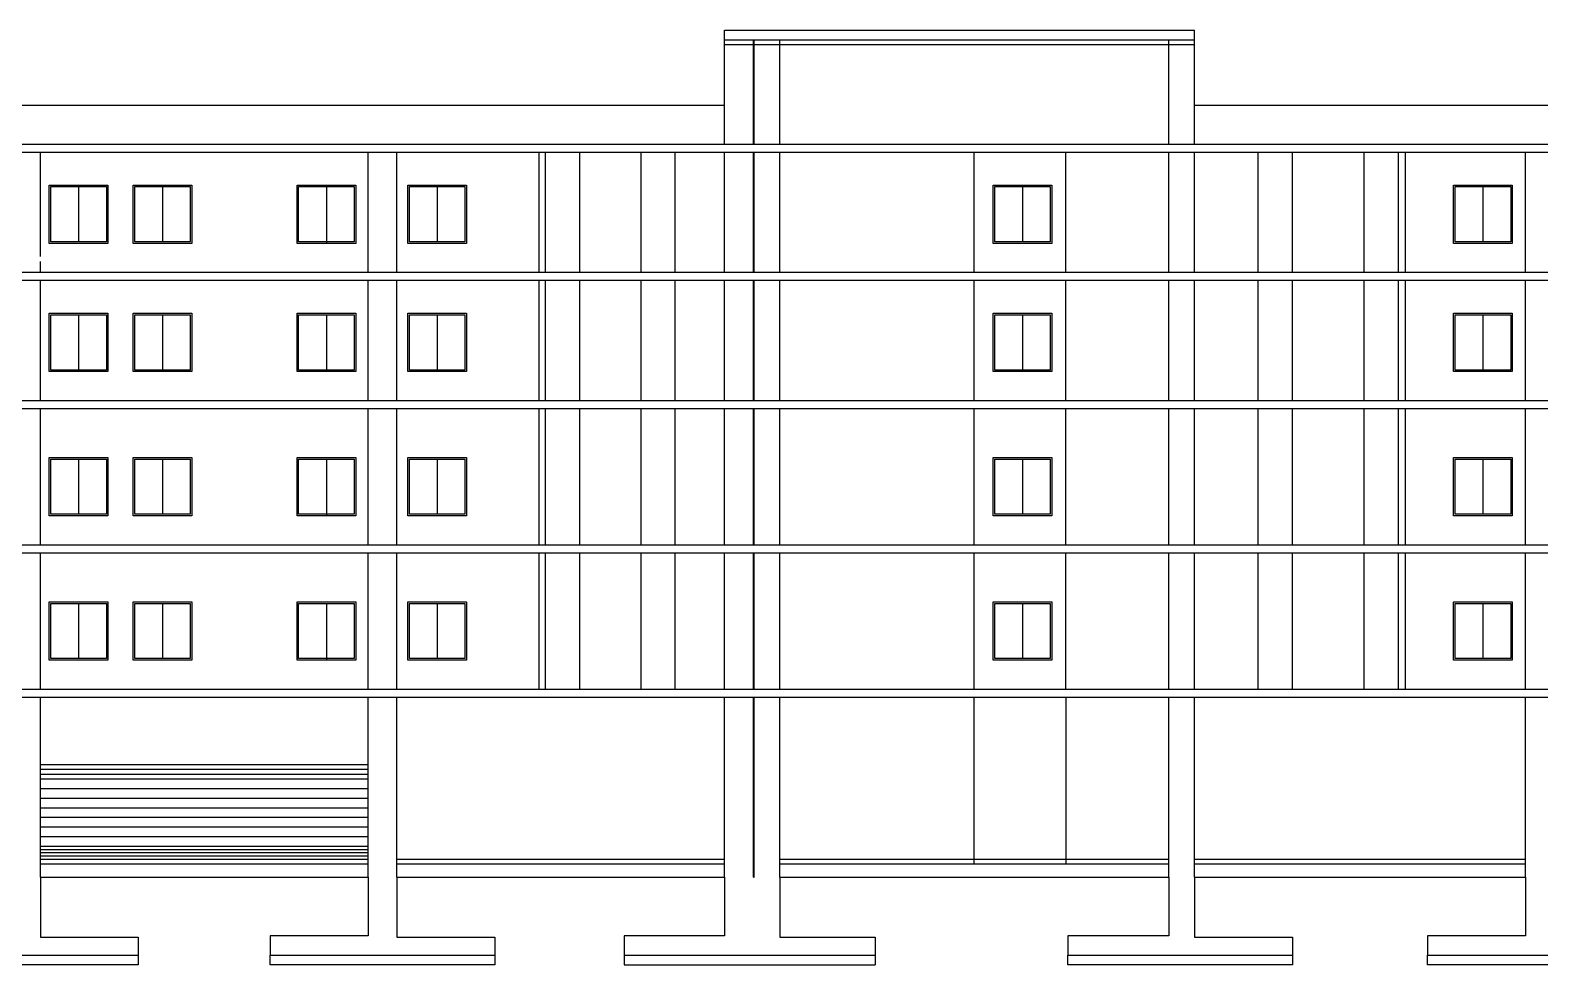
# Model space of a CAD drawing. Header units: metres. Extents: x 3229 to 14086, y -2906 to 1156.
# Drawn here: x 13994.06 to 14041.13, y -2763.23 to -2734.08 of the extents above; entities that cross this region are included whole.
import ezdxf

# ---------------------------------------------------------------- set-up
doc = ezdxf.new("R2010")
doc.units = ezdxf.units.M
doc.header["$MEASUREMENT"] = 0

msp = doc.modelspace()

# ---------------------------------------------------------------- linework, layer by layer
at = {"color": 0, "ltscale": 0.2}
for p, q in [((14015.714, -2734.082), (14030.363, -2734.082)), ((14015.714, -2737.632), (14015.714, -2734.082)), ((14030.363, -2737.632), (14030.363, -2734.082)), ((14015.714, -2734.382), (14030.363, -2734.382)), ((14015.714, -2734.532), (14030.363, -2734.532)), ((14016.614, -2737.632), (14016.614, -2734.382)), ((14016.639, -2737.632), (14016.639, -2734.382)), ((14017.44, -2737.632), (14017.44, -2734.382)), ((14029.561, -2737.632), (14029.561, -2734.382)), ((14015.714, -2736.432), (13948.998, -2736.432)), ((14063.765, -2736.432), (14030.363, -2736.432)), ((13900.604, -2737.632), (14064.065, -2737.632)), ((13900.604, -2737.882), (14064.065, -2737.882)), ((13994.384, -2741.142), (13994.384, -2737.882)), ((14004.599, -2741.632), (14004.599, -2737.882)), ((14005.499, -2741.632), (14005.499, -2737.882)), ((14009.932, -2741.632), (14009.932, -2737.882)), ((14010.13, -2741.632), (14010.13, -2737.882)), ((14011.199, -2741.632), (14011.199, -2737.882)), ((14013.109, -2741.632), (14013.109, -2737.882)), ((14014.176, -2741.632), (14014.176, -2737.882)), ((14015.714, -2741.632), (14015.714, -2737.882)), ((14016.614, -2741.632), (14016.614, -2737.882)), ((14016.639, -2741.632), (14016.639, -2737.882)), ((14017.44, -2741.632), (14017.44, -2737.882)), ((14023.489, -2741.632), (14023.489, -2737.882)), ((14026.355, -2741.632), (14026.355, -2737.882)), ((14029.561, -2741.632), (14029.561, -2737.882)), ((14030.363, -2741.632), (14030.363, -2737.882)), ((14032.352, -2741.632), (14032.352, -2737.882)), ((14033.419, -2741.632), (14033.419, -2737.882)), ((14035.656, -2741.632), (14035.656, -2737.882)), ((14036.723, -2741.632), (14036.723, -2737.882)), ((14036.944, -2741.632), (14036.944, -2737.882)), ((14040.678, -2741.632), (14040.678, -2737.882)), ((13995.576, -2738.962), (13995.576, -2740.682)), ((13998.191, -2738.962), (13998.191, -2740.682)), ((14003.298, -2738.962), (14003.298, -2740.682)), ((14003.298, -2739.011), (14003.298, -2740.731)), ((14006.751, -2738.962), (14006.751, -2740.682)), ((14025.004, -2738.962), (14025.004, -2740.682)), ((14039.355, -2738.962), (14039.355, -2740.682)), ((13994.384, -2741.632), (13994.384, -2741.292)), ((14004.599, -2741.632), (14004.599, -2741.292)), ((14005.499, -2741.632), (14005.499, -2741.292)), ((14009.932, -2741.632), (14009.932, -2741.292)), ((14010.13, -2741.632), (14010.13, -2741.292)), ((14011.199, -2741.632), (14011.199, -2741.292)), ((14013.109, -2741.632), (14013.109, -2741.292)), ((14014.176, -2741.632), (14014.176, -2741.292)), ((14015.714, -2741.632), (14015.714, -2741.292)), ((14016.614, -2741.632), (14016.614, -2741.292)), ((14016.639, -2741.632), (14016.639, -2741.292)), ((14017.44, -2741.632), (14017.44, -2741.292)), ((14023.489, -2741.632), (14023.489, -2741.292)), ((14026.355, -2741.632), (14026.355, -2741.292)), ((14032.352, -2741.632), (14032.352, -2741.292)), ((14033.419, -2741.632), (14033.419, -2741.292)), ((14035.656, -2741.632), (14035.656, -2741.292)), ((14036.723, -2741.632), (14036.723, -2741.292)), ((14036.944, -2741.632), (14036.944, -2741.292)), ((14040.678, -2741.632), (14040.678, -2741.292)), ((13900.604, -2741.632), (14064.065, -2741.632)), ((13900.604, -2741.882), (14064.065, -2741.882)), ((13994.384, -2745.632), (13994.384, -2741.882)), ((14004.599, -2745.632), (14004.599, -2741.882)), ((14005.499, -2745.632), (14005.499, -2741.882)), ((14009.932, -2745.632), (14009.932, -2741.882)), ((14010.13, -2745.632), (14010.13, -2741.882)), ((14011.199, -2745.632), (14011.199, -2741.882)), ((14013.109, -2745.632), (14013.109, -2741.882)), ((14014.176, -2745.632), (14014.176, -2741.882)), ((14015.714, -2745.632), (14015.714, -2741.882)), ((14016.614, -2745.632), (14016.614, -2741.882)), ((14016.639, -2745.632), (14016.639, -2741.882)), ((14017.44, -2745.632), (14017.44, -2741.882)), ((14023.489, -2745.632), (14023.489, -2741.882)), ((14026.355, -2745.632), (14026.355, -2741.882)), ((14029.561, -2745.632), (14029.561, -2741.882)), ((14030.363, -2745.632), (14030.363, -2741.882)), ((14032.352, -2745.632), (14032.352, -2741.882)), ((14033.419, -2745.632), (14033.419, -2741.882)), ((14035.656, -2745.632), (14035.656, -2741.882)), ((14036.723, -2745.632), (14036.723, -2741.882)), ((14036.944, -2745.632), (14036.944, -2741.882)), ((14040.678, -2745.632), (14040.678, -2741.882)), ((13995.576, -2742.962), (13995.576, -2744.682)), ((13998.191, -2742.962), (13998.191, -2744.682)), ((14003.298, -2742.962), (14003.298, -2744.682)), ((14003.298, -2743.011), (14003.298, -2744.731)), ((14006.751, -2742.962), (14006.751, -2744.682)), ((14025.004, -2742.962), (14025.004, -2744.682)), ((14039.355, -2742.962), (14039.355, -2744.682)), ((13900.604, -2745.632), (14064.065, -2745.632)), ((13900.604, -2745.882), (14064.065, -2745.882)), ((13994.384, -2750.132), (13994.384, -2745.882)), ((14004.599, -2750.132), (14004.599, -2745.882)), ((14005.499, -2750.132), (14005.499, -2745.882)), ((14009.932, -2750.132), (14009.932, -2745.882)), ((14010.13, -2750.132), (14010.13, -2745.882)), ((14011.199, -2750.132), (14011.199, -2745.882)), ((14013.109, -2750.132), (14013.109, -2745.882)), ((14014.176, -2750.132), (14014.176, -2745.882)), ((14015.714, -2750.132), (14015.714, -2745.882)), ((14016.614, -2750.132), (14016.614, -2745.882)), ((14016.639, -2750.132), (14016.639, -2745.882)), ((14017.44, -2750.132), (14017.44, -2745.882)), ((14023.489, -2750.132), (14023.489, -2745.882)), ((14026.355, -2750.132), (14026.355, -2745.882)), ((14029.561, -2750.132), (14029.561, -2745.882)), ((14030.363, -2750.132), (14030.363, -2745.882)), ((14032.352, -2750.132), (14032.352, -2745.882)), ((14033.419, -2750.132), (14033.419, -2745.882)), ((14035.656, -2750.132), (14035.656, -2745.882)), ((14036.723, -2750.132), (14036.723, -2745.882)), ((14036.944, -2750.132), (14036.944, -2745.882)), ((14040.678, -2750.132), (14040.678, -2745.882)), ((13995.576, -2747.462), (13995.576, -2749.182)), ((13998.191, -2747.462), (13998.191, -2749.182)), ((14003.298, -2747.462), (14003.298, -2749.182)), ((14003.298, -2747.511), (14003.298, -2749.231)), ((14006.751, -2747.462), (14006.751, -2749.182)), ((14025.004, -2747.462), (14025.004, -2749.182)), ((14039.355, -2747.462), (14039.355, -2749.182)), ((13900.604, -2750.132), (14064.065, -2750.132)), ((13900.604, -2750.382), (14064.065, -2750.382)), ((13994.384, -2754.632), (13994.384, -2750.382)), ((14004.599, -2754.632), (14004.599, -2750.382)), ((14005.499, -2754.632), (14005.499, -2750.382)), ((14009.932, -2754.632), (14009.932, -2750.382)), ((14010.13, -2754.632), (14010.13, -2750.382)), ((14011.199, -2754.632), (14011.199, -2750.382)), ((14013.109, -2754.632), (14013.109, -2750.382)), ((14014.176, -2754.632), (14014.176, -2750.382)), ((14015.714, -2754.632), (14015.714, -2750.382)), ((14016.614, -2754.632), (14016.614, -2750.382)), ((14016.639, -2754.632), (14016.639, -2750.382)), ((14017.44, -2754.632), (14017.44, -2750.382)), ((14023.489, -2754.632), (14023.489, -2750.382)), ((14026.355, -2754.632), (14026.355, -2750.382)), ((14029.561, -2754.632), (14029.561, -2750.382)), ((14030.363, -2754.632), (14030.363, -2750.382)), ((14032.352, -2754.632), (14032.352, -2750.382)), ((14033.419, -2754.632), (14033.419, -2750.382)), ((14035.656, -2754.632), (14035.656, -2750.382)), ((14036.723, -2754.632), (14036.723, -2750.382)), ((14036.944, -2754.632), (14036.944, -2750.382)), ((14040.678, -2754.632), (14040.678, -2750.382)), ((13995.576, -2751.962), (13995.576, -2753.682)), ((13998.191, -2751.962), (13998.191, -2753.682)), ((14003.298, -2751.962), (14003.298, -2753.682)), ((14003.298, -2752.011), (14003.298, -2753.731)), ((14006.751, -2751.962), (14006.751, -2753.682)), ((14025.004, -2751.962), (14025.004, -2753.682)), ((14039.355, -2751.962), (14039.355, -2753.682)), ((13900.604, -2754.632), (14064.065, -2754.632)), ((13900.604, -2754.882), (14064.065, -2754.882)), ((13994.384, -2760.502), (13994.384, -2754.882)), ((14004.599, -2760.502), (14004.599, -2754.882)), ((14005.499, -2760.502), (14005.499, -2754.882)), ((14015.714, -2760.502), (14015.714, -2754.882)), ((14016.614, -2760.502), (14016.614, -2754.882)), ((14016.639, -2760.502), (14016.639, -2754.882)), ((14017.44, -2760.502), (14017.44, -2754.882)), ((14023.497, -2759.932), (14023.497, -2754.882)), ((14026.363, -2760.082), (14026.363, -2754.882)), ((14029.561, -2760.502), (14029.561, -2754.882)), ((14030.363, -2760.502), (14030.363, -2754.882)), ((14040.678, -2760.502), (14040.678, -2754.882)), ((13994.384, -2756.982), (14004.599, -2756.982)), ((13994.384, -2757.132), (14004.599, -2757.132)), ((13994.384, -2757.282), (14004.599, -2757.282)), ((13994.384, -2757.432), (14004.599, -2757.432)), ((13994.384, -2757.732), (14004.599, -2757.732)), ((13994.384, -2758.032), (14004.599, -2758.032)), ((13994.384, -2758.332), (14004.599, -2758.332)), ((13994.384, -2758.632), (14004.599, -2758.632)), ((13994.384, -2758.932), (14004.599, -2758.932)), ((13994.384, -2759.232), (14004.599, -2759.232)), ((13994.384, -2759.532), (14004.599, -2759.532)), ((13994.384, -2759.632), (14004.599, -2759.632)), ((13994.384, -2759.732), (14004.599, -2759.732)), ((13994.384, -2759.832), (14004.599, -2759.832)), ((13994.384, -2759.932), (14004.599, -2759.932)), ((13994.384, -2760.082), (14004.599, -2760.082)), ((14005.499, -2759.932), (14015.714, -2759.932)), ((14005.499, -2760.082), (14015.714, -2760.082)), ((14016.614, -2759.932), (14016.639, -2759.932)), ((14016.614, -2760.082), (14016.639, -2760.082)), ((14017.44, -2759.932), (14029.561, -2759.932)), ((14017.44, -2760.082), (14029.561, -2760.082)), ((14023.497, -2760.082), (14023.497, -2759.932)), ((14030.363, -2759.932), (14040.678, -2759.932)), ((14030.363, -2760.082), (14040.678, -2760.082)), ((13994.384, -2760.502), (14004.599, -2760.502)), ((14005.499, -2760.502), (14015.714, -2760.502)), ((14016.614, -2760.502), (14016.639, -2760.502)), ((14017.44, -2760.502), (14029.561, -2760.502)), ((14030.363, -2760.502), (14040.678, -2760.502)), ((14012.58, -2762.932), (14020.405, -2762.932))]:
    msp.add_line(p, q, dxfattribs=at)
for points in [[(13994.661, -2740.732), (13994.661, -2738.912), (13996.49, -2738.912), (13996.49, -2740.732)], [(13994.711, -2740.682), (13994.711, -2738.962), (13996.44, -2738.962), (13996.44, -2740.682)], [(13997.277, -2740.732), (13997.277, -2738.912), (13999.106, -2738.912), (13999.106, -2740.732)], [(13997.327, -2740.682), (13997.327, -2738.962), (13999.056, -2738.962), (13999.056, -2740.682)], [(14002.383, -2740.732), (14002.383, -2738.912), (14004.212, -2738.912), (14004.212, -2740.732)], [(14002.433, -2740.682), (14002.433, -2738.962), (14004.162, -2738.962), (14004.162, -2740.682)], [(14005.836, -2740.732), (14005.836, -2738.912), (14007.665, -2738.912), (14007.665, -2740.732)], [(14005.886, -2740.682), (14005.886, -2738.962), (14007.615, -2738.962), (14007.615, -2740.682)], [(14024.09, -2740.732), (14024.09, -2738.912), (14025.918, -2738.912), (14025.918, -2740.732)], [(14024.14, -2740.682), (14024.14, -2738.962), (14025.868, -2738.962), (14025.868, -2740.682)], [(14038.441, -2740.732), (14038.441, -2738.912), (14040.27, -2738.912), (14040.27, -2740.732)], [(14038.491, -2740.682), (14038.491, -2738.962), (14040.22, -2738.962), (14040.22, -2740.682)], [(13994.661, -2744.732), (13994.661, -2742.912), (13996.49, -2742.912), (13996.49, -2744.732)], [(13994.711, -2744.682), (13994.711, -2742.962), (13996.44, -2742.962), (13996.44, -2744.682)], [(13997.277, -2744.732), (13997.277, -2742.912), (13999.106, -2742.912), (13999.106, -2744.732)], [(13997.327, -2744.682), (13997.327, -2742.962), (13999.056, -2742.962), (13999.056, -2744.682)], [(14002.383, -2744.732), (14002.383, -2742.912), (14004.212, -2742.912), (14004.212, -2744.732)], [(14002.433, -2744.682), (14002.433, -2742.962), (14004.162, -2742.962), (14004.162, -2744.682)], [(14005.836, -2744.732), (14005.836, -2742.912), (14007.665, -2742.912), (14007.665, -2744.732)], [(14005.886, -2744.682), (14005.886, -2742.962), (14007.615, -2742.962), (14007.615, -2744.682)], [(14024.09, -2744.732), (14024.09, -2742.912), (14025.918, -2742.912), (14025.918, -2744.732)], [(14024.14, -2744.682), (14024.14, -2742.962), (14025.868, -2742.962), (14025.868, -2744.682)], [(14038.441, -2744.732), (14038.441, -2742.912), (14040.27, -2742.912), (14040.27, -2744.732)], [(14038.491, -2744.682), (14038.491, -2742.962), (14040.22, -2742.962), (14040.22, -2744.682)], [(13994.661, -2749.232), (13994.661, -2747.412), (13996.49, -2747.412), (13996.49, -2749.232)], [(13994.711, -2749.182), (13994.711, -2747.462), (13996.44, -2747.462), (13996.44, -2749.182)], [(13997.277, -2749.232), (13997.277, -2747.412), (13999.106, -2747.412), (13999.106, -2749.232)], [(13997.327, -2749.182), (13997.327, -2747.462), (13999.056, -2747.462), (13999.056, -2749.182)], [(14002.383, -2749.232), (14002.383, -2747.412), (14004.212, -2747.412), (14004.212, -2749.232)], [(14002.433, -2749.182), (14002.433, -2747.462), (14004.162, -2747.462), (14004.162, -2749.182)], [(14005.836, -2749.232), (14005.836, -2747.412), (14007.665, -2747.412), (14007.665, -2749.232)], [(14005.886, -2749.182), (14005.886, -2747.462), (14007.615, -2747.462), (14007.615, -2749.182)], [(14024.09, -2749.232), (14024.09, -2747.412), (14025.918, -2747.412), (14025.918, -2749.232)], [(14024.14, -2749.182), (14024.14, -2747.462), (14025.868, -2747.462), (14025.868, -2749.182)], [(14038.441, -2749.232), (14038.441, -2747.412), (14040.27, -2747.412), (14040.27, -2749.232)], [(14038.491, -2749.182), (14038.491, -2747.462), (14040.22, -2747.462), (14040.22, -2749.182)], [(13994.661, -2753.732), (13994.661, -2751.912), (13996.49, -2751.912), (13996.49, -2753.732)], [(13994.711, -2753.682), (13994.711, -2751.962), (13996.44, -2751.962), (13996.44, -2753.682)], [(13997.277, -2753.732), (13997.277, -2751.912), (13999.106, -2751.912), (13999.106, -2753.732)], [(13997.327, -2753.682), (13997.327, -2751.962), (13999.056, -2751.962), (13999.056, -2753.682)], [(14002.383, -2753.732), (14002.383, -2751.912), (14004.212, -2751.912), (14004.212, -2753.732)], [(14002.433, -2753.682), (14002.433, -2751.962), (14004.162, -2751.962), (14004.162, -2753.682)], [(14005.836, -2753.732), (14005.836, -2751.912), (14007.665, -2751.912), (14007.665, -2753.732)], [(14005.886, -2753.682), (14005.886, -2751.962), (14007.615, -2751.962), (14007.615, -2753.682)], [(14024.09, -2753.732), (14024.09, -2751.912), (14025.918, -2751.912), (14025.918, -2753.732)], [(14024.14, -2753.682), (14024.14, -2751.962), (14025.868, -2751.962), (14025.868, -2753.682)], [(14038.441, -2753.732), (14038.441, -2751.912), (14040.27, -2751.912), (14040.27, -2753.732)], [(14038.491, -2753.682), (14038.491, -2751.962), (14040.22, -2751.962), (14040.22, -2753.682)]]:
    msp.add_lwpolyline(points, close=True, dxfattribs=at)
for points in [[(13994.384, -2760.502), (13994.384, -2762.365), (13997.434, -2762.365), (13997.434, -2763.232), (13990.434, -2763.232), (13990.434, -2762.932), (13997.434, -2762.932)], [(14005.499, -2760.502), (14005.499, -2762.365), (14008.549, -2762.365), (14008.549, -2763.232), (14001.549, -2763.232), (14001.549, -2762.932), (14008.549, -2762.932)], [(14004.599, -2760.502), (14004.599, -2762.332), (14001.549, -2762.332), (14001.549, -2762.932)], [(14015.714, -2760.502), (14015.714, -2762.332), (14012.58, -2762.332), (14012.58, -2762.932), (14012.58, -2763.232), (14020.405, -2763.232)], [(14017.44, -2760.502), (14017.44, -2762.365), (14020.405, -2762.365), (14020.405, -2763.232)], [(14030.363, -2760.502), (14030.363, -2762.365), (14033.413, -2762.365), (14033.413, -2763.232), (14026.413, -2763.232), (14026.413, -2762.932), (14033.413, -2762.932)], [(14029.561, -2760.502), (14029.561, -2762.332), (14026.413, -2762.332), (14026.413, -2762.932)], [(14041.578, -2760.502), (14041.578, -2762.365), (14044.628, -2762.365), (14044.628, -2763.232), (14037.628, -2763.232), (14037.628, -2762.932), (14044.628, -2762.932)], [(14040.678, -2760.502), (14040.678, -2762.332), (14037.628, -2762.332), (14037.628, -2762.932)]]:
    msp.add_lwpolyline(points, dxfattribs=at)

doc.saveas('drawing.dxf')
